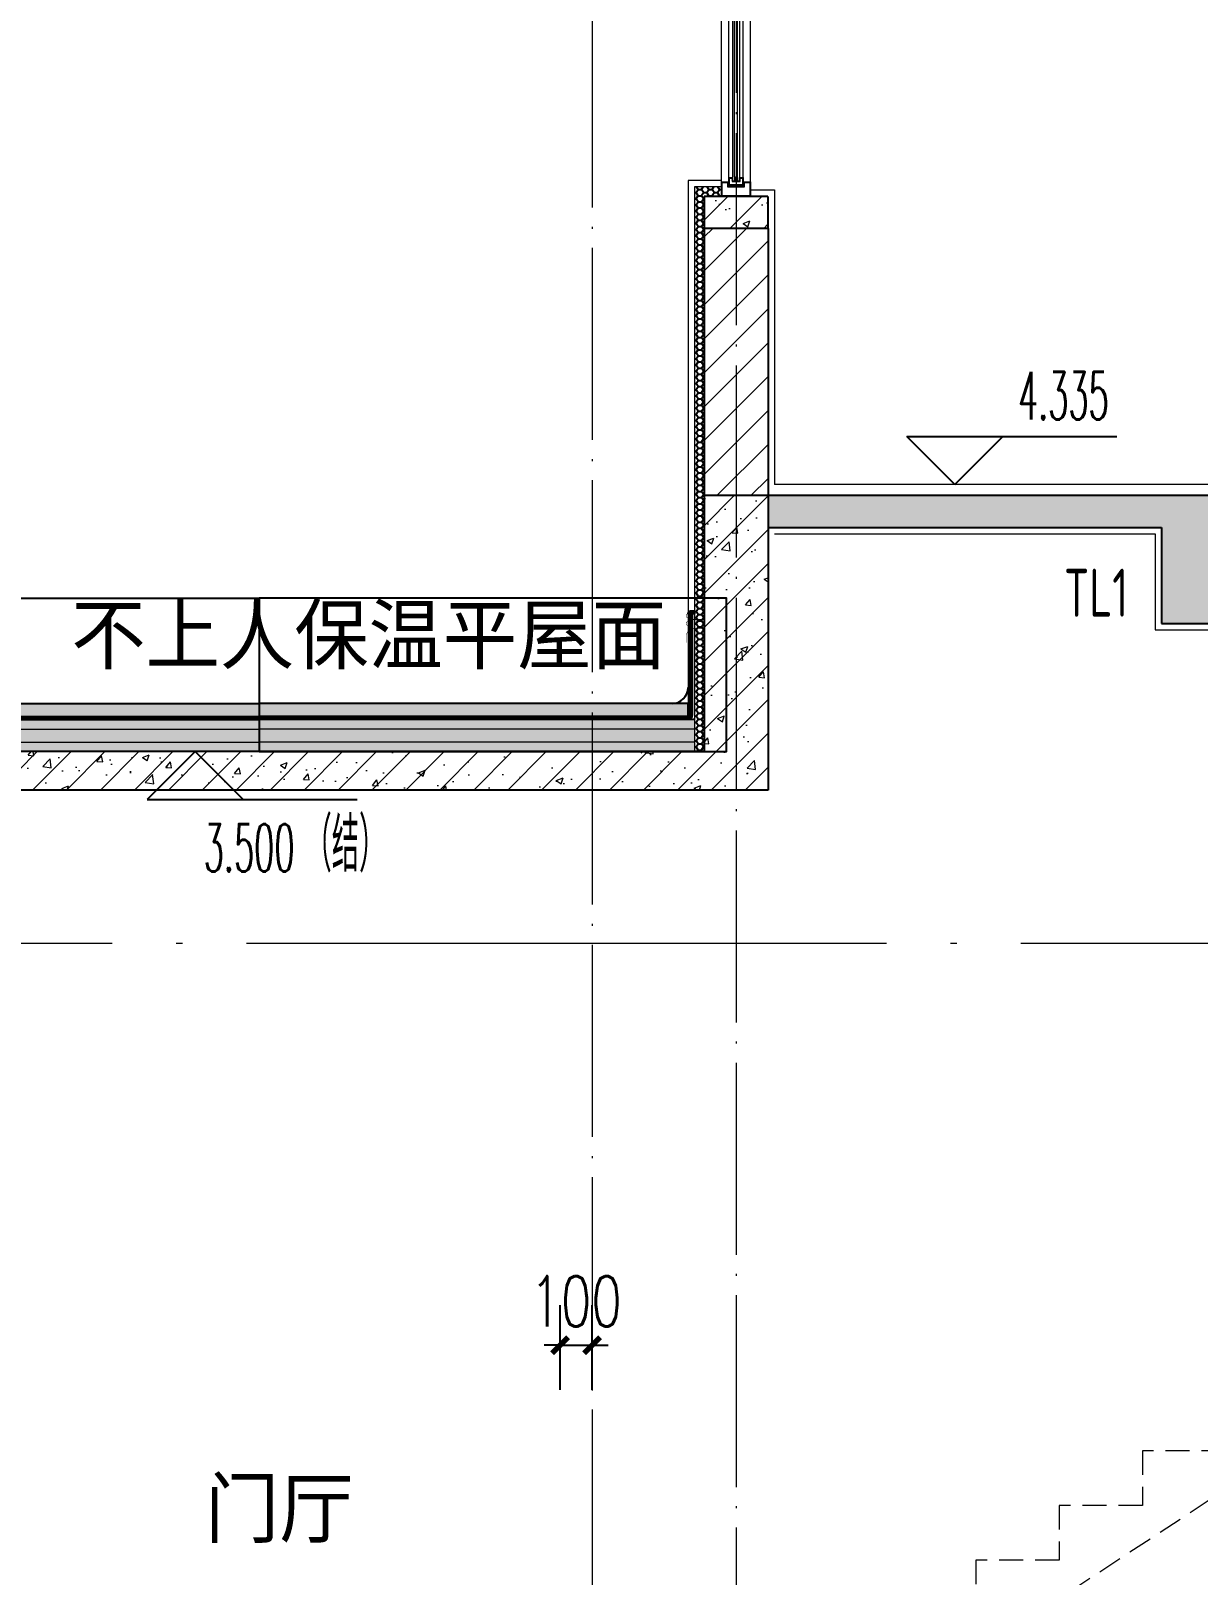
# Model space of a CAD drawing. Extents: x -1712635 to -854203, y -534641 to -21985.
# Drawn here: x -1003817 to -1000168, y -120317 to -115491 of the extents above; entities that cross this region are included whole.
import ezdxf
from ezdxf.enums import TextEntityAlignment as Align
from ezdxf.xclip import XClip

# ---------------------------------------------------------------- set-up
doc = ezdxf.new("R2010")
doc.units = 0
doc.header["$LTSCALE"] = 1000
doc.header["$XCLIPFRAME"] = 2
for name, pattern in [('DASH', [0.35, 0.25, -0.1]), ('DOTE', [2.42, 2, -0.2, 0.02, -0.2]), ('HIDDEN', [0.375, 0.25, -0.125])]:
    doc.linetypes.add(name, pattern=pattern)
doc.layers.get('0').update_dxf_attribs({"linetype": 'CONTINUOUS'})
doc.layers.get('Defpoints').update_dxf_attribs({"linetype": 'CONTINUOUS'})
for name, color, linetype in [('3-屋面构造层', 157, 'CONTINUOUS'), ('DIM_ELEV', 3, 'CONTINUOUS'), ('PUB_TEXT', 2, 'CONTINUOUS'), ('SURFACE', 6, 'CONTINUOUS'), ('TEXT', 2, 'CONTINUOUS'), ('WALL', 2, 'CONTINUOUS'), ('尺寸标注', 86, 'CONTINUOUS'), ('立面-看线', 251, 'CONTINUOUS')]:
    doc.layers.add(name, color=color, linetype=linetype)
for name, color, linetype, lineweight in [('DOTE', 19, 'DOTE', 9), ('PUB_HATCH', 8, 'CONTINUOUS', 9), ('S_WINDOW', 144, 'CONTINUOUS', 15), ('STAIR', 2, 'CONTINUOUS', 18), ('内粉刷', 37, 'CONTINUOUS', 9), ('细细', 250, 'CONTINUOUS', 0)]:
    doc.layers.add(name, color=color, linetype=linetype, lineweight=lineweight)
doc.styles.add('_TCH_DIM', font='SIMPLEX.shx', dxfattribs={"width": 0.7, "bigfont": 'GBCBIG.shx'})
doc.styles.add('_TCH_DIM_T3', font='SIMPLEX', dxfattribs={"width": 0.705882, "bigfont": 'GBCBIG'})
doc.styles.add('TSSD_REIN', font='tssdeng.shx', dxfattribs={"width": 0.7, "height": 300, "bigfont": 'tssdchn.shx'})
doc.dimstyles.new('_TCH_ARCH&&50', dxfattribs={"dimtxt": 157.5, "dimasz": 50, "dimexe": 125, "dimexo": 150, "dimgap": 58.75, "dimtad": 1, "dimdec": 0, "dimzin": 0, "dimdsep": 46, "dimtxsty": '_TCH_DIM_T3', "dimblk": 'ARCHTICK', "dimcen": 0.09, "dimclrt": 7, "dimazin": 0, "dimtfac": 1, "dimtdec": 0, "dimtix": 1, "dimtmove": 2, "dimatfit": 3, "dimldrblk": 'ARCHTICK', "dimfxl": 0, "dimtolj": 1, "dimtzin": 0, "dimarcsym": 0})
pattern_1 = [(315, (-218910.2607, -140541.0897), (-1.767766953, -1.767766953), []), (315, (-218909.0822, -140541.0897), (-1.767766953, -1.767766953), [])]
pattern_2 = [(315, (-218910.2607, -141979.3279), (-1.767766953, -1.767766953), []), (315, (-218909.0822, -141979.3279), (-1.767766953, -1.767766953), [])]
pattern_3 = [(45, (-1144926.15, -28814.996), (-53.03301, 53.03301), []), (50, (-1144926.15, -28815), (215.17805, -18.82564), [22.5, -247.5]), (355, (-1144926.15, -28815), (-41.6254, 225.65764), [18, -198]), (100.4514, (-1144908.22, -28816.56), (173.55281, 206.83186), [19.12206, -210.34263]), (46.1842, (-1144926.15, -28755), (320.1723, -49.6557), [33.75, -371.25]), (96.6356, (-1144899.47, -28759.13), (280.3988, 292.23536), [28.6831, -315.5139]), (351.1842, (-1144926.15, -28755), (280.3986, 292.2356), [27, -297]), (21, (-1144896.15, -28770), (179.07212, -120.78567), [22.5, -247.5]), (326, (-1144896.15, -28770), (72.9946, 217.545), [18, -198]), (71.4514, (-1144881.22, -28780.06), (252.0668, 96.75915), [19.12206, -210.34263]), (37.5, (-1144926.15, -28814.996), (3.647957, 99.868156), [0, -195.6, 0, -201, 0, -198.75]), (7.5, (-1144926.15, -28815), (78.92086, 118.323514), [0, -114.6, 0, -191.1, 0, -75.75]), (327.5, (-1144993.05, -28814.996), (160.14673, -6.76646), [0, -75, 0, -234, 0, -310.5]), (317.5, (-1145023.05, -28815), (174.95585, 30.0315), [0, -97.5, 0, -155.4, 0, -220.5])]

# ---------------------------------------------------------------- blocks, each defined once
blk = doc.blocks.new('FGHFG4334GDFGDFFGGGGGGDFG4G')
at = {"layer": 'SURFACE', "const_width": 2.25}
for points in [[(46.5, 0), (0, 0)], [(46.5, -27.6), (0, -27.6)]]:
    blk.add_lwpolyline(points, dxfattribs=at)
at = {"layer": 'SURFACE', "const_width": 1.5}
blk.add_lwpolyline([(46.5, 17.2, -1), (46.5, 5.2), (46.5, -6.8, -1), (46.5, -18.8), (46.5, -36.8), (52.5, -48), (52.5, -72.8)], format="xyb", dxfattribs=at)
blk = doc.blocks.new('FGDGDGD')
at = {"layer": '3-屋面构造层'}
h = blk.add_hatch(dxfattribs=at)
h.set_pattern_fill('隔热材料01', color=256, scale=7.692308, style=0)
h.set_pattern_definition([(270, (9.5186, 433.228), (3.846153863, -7e-16), [0.385980771, -3.460173092]), (270, (6.637, 433.228), (3.846153863, -7e-16), [0.385980771, -3.460173092]), (90, (8.5996, 430.618), (-3.846153863, 2e-16), [0.385980771, -3.460173092]), (90, (7.556, 430.618), (-3.846153863, 2e-16), [0.385980771, -3.460173092]), (180, (10.002, 430), (-5e-16, -3.846153863), [3.848019248, 0.001865385]), (135, (8.9282, 430.193), (2e-16, 3.846144175), [0.328307694, -5.110980792]), (116.56505, (12.5422, 430.4251), (8.6793e-06, 3.8461487416), [0.215769232, -8.384500037]), (116.56505, (8.696, 430.4251), (8.6793e-06, 3.8461487416), [0.215769232, -8.384500037]), (153.43495, (13.1603, 430), (-8.679e-06, 3.846148742), [0.431538463, -8.168730805]), (153.43495, (9.3142, 430), (-8.679e-06, 3.846148742), [0.431538463, -8.168730805]), (63.43495, (12.4457, 431.0041), (-8.6793e-06, 3.8461487416), [2.054923086, -6.545346183]), (63.43495, (8.5996, 431.0041), (-8.6793e-06, 3.8461487416), [2.054923086, -6.545346183]), (116.56505, (13.3647, 433.228), (8.6793e-06, 3.8461487416), [0.215769232, -8.384500037]), (116.56505, (9.5186, 433.228), (8.6793e-06, 3.8461487416), [0.215769232, -8.384500037]), (135, (9.422, 433.421), (2e-16, 3.846144175), [0.328307694, -5.110980792]), (153.43495, (13.036, 433.6532), (-8.679e-06, 3.846148742), [0.431538463, -8.168730805]), (153.43495, (9.19, 433.6532), (-8.679e-06, 3.846148742), [0.431538463, -8.168730805]), (45, (6.7336, 433.421), (2e-16, 3.846144175), [0.328307694, -5.110980792]), (63.43495, (10.4833, 433.228), (-8.6793e-06, 3.8461487416), [0.215769232, -8.384500037]), (63.43495, (6.6371, 433.228), (-8.6793e-06, 3.8461487416), [0.215769232, -8.384500037]), (26.56505, (10.812, 433.6532), (8.679e-06, 3.846148742), [0.431538463, -8.168730805]), (26.56505, (6.9658, 433.6532), (8.679e-06, 3.846148742), [0.431538463, -8.168730805]), (116.56505, (11.4023, 431.0041), (8.6793e-06, 3.8461487416), [2.054923086, -6.545346183]), (116.56505, (7.5561, 431.0041), (8.6793e-06, 3.8461487416), [2.054923086, -6.545346183]), (45, (7.2275, 430.193), (2e-16, 3.846144175), [0.328307694, -5.110980792]), (63.43495, (11.3058, 430.4251), (-8.6793e-06, 3.8461487416), [0.215769232, -8.384500037]), (63.43495, (7.4596, 430.4251), (-8.6793e-06, 3.8461487416), [0.215769232, -8.384500037]), (26.56505, (10.6877, 430), (8.679e-06, 3.846148742), [0.431538463, -8.168730805]), (26.56505, (6.8415, 430), (8.679e-06, 3.846148742), [0.431538463, -8.168730805])])
edge = h.paths.add_edge_path()
edge.add_arc((682180.8, 585366.2), 9.23, 450, 540, ccw=False)
edge.add_line((682180.8, 585375.4), (682191.6, 585375.4))
edge.add_line((682191.6, 585375.4), (682191.6, 585366.2))
edge.add_line((682191.6, 585366.2), (682171.6, 585366.2))
h = blk.add_hatch(dxfattribs=at)
h.set_pattern_fill('混凝土', color=256, scale=5, angle=-1.1458, style=0)
h.set_pattern_definition([(48.854237, (-82751.966, -43707.863), (35.7930991, -3.8540962), [3.75, -41.25]), (353.854237, (-82751.966, -43707.863), (-6.1841378, 37.7408106), [3, -33]), (99.305637, (-82748.983, -43708.185), (29.6089874, 33.886691), [3.1870095, -35.0571056]), (45.038437, (-82751.766, -43697.865), (53.1858973, -9.3413237), [5.625, -61.875]), (95.489837, (-82747.334, -43698.644), (47.6977146, 47.7616795), [4.7805144, -52.58565]), (350.038437, (-82751.766, -43697.865), (47.6976773, 47.7617167), [4.5, -49.5]), (19.854237, (-82746.817, -43700.465), (29.4368469, -20.7237073), [3.75, -41.25]), (324.854237, (-82746.817, -43700.465), (12.8883392, 36.0069862), [3, -33]), (70.305637, (-82744.364, -43702.192), (42.3251977, 15.2832459), [3.1870095, -35.0571056]), (36.3542372, (-82751.966, -43707.863), (0.9406985, 16.62920733), [0, -32.6, 0, -33.5, 0, -33.125]), (6.3542372, (-82751.966, -43707.863), (13.54517982, 19.45362572), [0, -19.1, 0, -31.85, 0, -12.625]), (326.3542372, (-82763.114, -43707.64), (26.66323482, -1.66123381), [0, -12.5, 0, -39, 0, -51.75]), (316.3542372, (-82768.113, -43707.54), (29.2535633, 4.4211788), [0, -16.25, 0, -25.9, 0, -36.75])])
h.paths.add_polyline_path([(674875.1, 585046.2), (674875.1, 585086.2), (682171.6, 585086.2), (682171.6, 585046.2)])
h = blk.add_hatch(dxfattribs=at)
h.set_pattern_fill('隔热材料03', color=256, scale=12.5, style=0)
h.set_pattern_definition([(113.578, (-500407.8114, 374696.8656), (-0.0086926214, 6.2699620763), [1.075, -0.5693125, 2.8375, -0.5693125, 1.075, -0.6825]), (66.42, (-500406.1744, 374696.8656), (2.727787851, 6.0425e-05), [1.075, -0.5693125, 2.840375, -0.5693125, 1.075, -0.6825]), (180, (-500406.1744, 374696.8656), (0, 6.25), [1.636625, -1.0910625]), (180, (-500407.538, 374702.4906), (0, 6.25), [1.636625, -1.0910625]), (90, (-500405.7427, 374697.8548), (2.72775, 2e-16), [0.52175, -5.72825]), (90, (-500407.1066, 374700.9798), (2.72775, 2e-16), [0.52175, -5.72825]), (90, (-500408.2427, 374697.8548), (2.72775, 2e-16), [0.52175, -5.72825]), (90, (-500409.6066, 374700.9798), (2.72775, 2e-16), [0.52175, -5.72825])])
edge = h.paths.add_edge_path()
edge.add_line((682177.8, 585086.2), (682177.8, 585050.2))
edge.add_arc((682171.6, 585050.2), 6.25, 270, 360, ccw=False)
edge.add_line((682171.6, 585044), (682171.6, 585086.2))
edge.add_line((682171.6, 585086.2), (682177.8, 585086.2))
h = blk.add_hatch(dxfattribs=at)
h.set_pattern_fill('焦渣矿渣', color=256, scale=4, angle=-1.1458, style=0)
h.set_pattern_definition([(358.8542372, (-82751.966, -43697.863), (8.27546507, 13.69326162), [1.6, -14.4]), (298.8542372, (-82751.966, -43697.863), (15.99644496, -0.32013217), [1.6, -14.4]), (238.8542372, (-82750.366, -43697.895), (7.72097989, -14.0133938), [1.6, -14.4]), (268.8542372, (-82745.567, -43697.991), (15.83683295, -8.3183365), [2.4, -11.456]), (268.8542372, (-82743.967, -43698.023), (15.83683295, -8.3183365), [2.4, -11.456]), (268.8542372, (-82742.368, -43698.055), (15.83683295, -8.3183365), [2.4, -11.456])])
h.paths.add_polyline_path([(674875.1, 585006.2), (674875.1, 585036.2), (682191.6, 585036.2), (682191.6, 585006.2)])
h = blk.add_hatch(dxfattribs=at)
h.set_pattern_fill('加气混凝土', color=256, scale=5, style=0)
h.set_pattern_definition([(0, (-82734.266, -43726.163), (30, 60), [0, -60]), (0, (-82769.366, -43734.263), (30, 60), [0, -60]), (0, (-82749.866, -43734.863), (30, 60), [0, -60]), (0, (-82728.566, -43717.163), (30, 60), [0, -60]), (0, (-82753.466, -43737.863), (30, 60), [0, -60]), (0, (-82722.566, -43679.363), (30, 60), [0, -60]), (0, (-82740.866, -43684.163), (30, 60), [0, -60]), (0, (-82731.266, -43691.663), (30, 60), [0, -60]), (0, (-82780.166, -43692.863), (30, 60), [0, -60]), (0, (-82750.766, -43695.563), (30, 60), [0, -60]), (0, (-82762.166, -43710.863), (30, 60), [0, -60]), (0, (-82761.566, -43733.363), (30, 60), [0, -60]), (0, (-82739.066, -43735.763), (30, 60), [0, -60]), (0, (-82722.566, -43709.363), (30, 60), [0, -60]), (0, (-82778.666, -43718.663), (30, 60), [0, -60]), (0, (-82773.566, -43708.463), (30, 60), [0, -60]), (0, (-82750.166, -43712.663), (30, 60), [0, -60]), (0, (-82758.566, -43721.363), (30, 60), [0, -60]), (0, (-82763.366, -43701.563), (30, 60), [0, -60]), (0, (-82755.866, -43679.063), (30, 60), [0, -60]), (0, (-82776.266, -43731.263), (30, 60), [0, -60]), (0, (-82743.266, -43691.363), (30, 60), [0, -60]), (0, (-82771.166, -43690.463), (30, 60), [0, -60]), (0, (-82775.966, -43682.663), (30, 60), [0, -60]), (130.601294, (-82726.2516, -43698.149), (-149.999998343, 180.000000787), [2.6341554, -1103.7111]), (18.4349488, (-82730.537, -43697.006), (149.99999945, 59.99999956), [2.710524, -376.76279]), (90, (-82730.537, -43699.578), (30, 60), [2.5714284, -117.428565]), (161.565051, (-82727.966, -43700.435), (-150.000000755, 59.99999553), [2.710524, -376.76279]), (53.1301023, (-82727.966, -43700.435), (30.00000006, 59.99999997), [2.857143, -297.14285]), (135, (-82725.68, -43731.006), (-30.00000363, 59.99999594), [2.424366, -167.28126]), (45, (-82729.109, -43731.006), (29.9999998, 59.99999976), [2.424366, -167.28126]), (135, (-82727.394, -43732.72), (-30.00000363, 59.99999594), [2.424366, -167.28126]), (45, (-82727.394, -43732.72), (29.9999998, 59.99999976), [2.424366, -167.28126]), (116.565051, (-82754.537, -43690.72), (-5.2e-06, 119.9999967), [3.1943826, -63.88765]), (180, (-82755.966, -43687.863), (-30, 60), [3.4285716, -56.571425]), (63.434949, (-82760.823, -43690.72), (3e-07, 119.9999994), [3.1943826, -63.88765]), (116.565051, (-82759.394, -43693.58), (-5.2e-06, 119.9999967), [3.1943826, -63.88765]), (0, (-82759.394, -43693.58), (30, 60), [3.4285716, -56.571425]), (63.434949, (-82755.966, -43693.58), (3e-07, 119.9999994), [3.1943826, -63.88765]), (107.102728, (-82731.9658, -43711.0063), (-89.999996559, 300.000000484), [3.8861346, -1628.29025]), (143.972626, (-82733.1087, -43707.292), (-569.999992774, 419.999999525), [3.8861346, -812.202]), (180, (-82736.25, -43705.006), (-30, 60), [3.7142856, -56.28571]), (36.0273733, (-82743.1087, -43707.292), (569.999995788, 419.999995472), [3.8861346, -812.202]), (71.5650511, (-82744.252, -43710.721), (90.00000046, 299.99999948), [3.6140316, -375.85928]), (107.102728, (-82743.1087, -43714.4348), (-89.999996559, 300.000000484), [3.8861346, -1628.29025]), (143.972626, (-82739.966, -43716.7206), (-569.999992774, 419.999999525), [3.8861346, -812.202]), (0, (-82739.966, -43716.72), (30, 60), [3.7142856, -56.28571]), (36.0273733, (-82736.2516, -43716.7206), (569.999995788, 419.999995472), [3.8861346, -812.202]), (71.5650511, (-82733.109, -43714.435), (90.00000046, 299.99999948), [3.6140316, -375.85928]), (150.255118, (-82731.3944, -43683.006), (-90.000000213, 59.999999257), [2.303502, -481.43196]), (90, (-82733.394, -43684.15), (30, 60), [2.2857144, -117.714275]), (29.7448813, (-82733.3944, -43684.149), (90.000000053, 59.99999972), [2.303502, -481.43196]), (116.565051, (-82745.394, -43725.58), (-5.2e-06, 119.9999967), [3.1943826, -63.88765]), (168.690067, (-82746.823, -43722.7206), (-270.0000002, 59.999998494), [2.9137254, -608.96855]), (41.1859251, (-82751.9658, -43724.149), (749.999995456, 659.999994229), [3.0371844, -1272.5802]), (90, (-82751.966, -43727.006), (30, 60), [2.857143, -117.14285]), (138.814074, (-82749.68, -43729.0063), (-749.999986669, 660.000004204), [3.0371844, -1272.5802]), (16.6992442, (-82749.68, -43729.0063), (989.999992552, 299.999996858), [2.982945, -1249.85375]), (60.9453959, (-82746.823, -43728.149), (29.99999992, 59.999999469), [2.9416086, -1232.53395]), (109.983106, (-82770.5373, -43700.4348), (-150.000000565, 419.9999988885), [3.3442002, -1401.21975]), (155.556045, (-82771.68, -43697.292), (-390.0000014866, 179.99999626), [3.4522986, -1446.51315]), (24.4439547, (-82777.9658, -43697.292), (390.0000001945, 179.999999134), [3.4522986, -1446.51315]), (70.0168934, (-82779.1087, -43700.4348), (150.000000452, 419.999998958), [3.3442002, -1401.21975]), (109.983106, (-82777.9658, -43703.5777), (-150.000000565, 419.9999988885), [3.3442002, -1401.21975]), (160.016893, (-82774.823, -43704.7206), (-150.000000088, 59.999997267), [3.3442002, -698.93775]), (19.9831065, (-82774.823, -43704.7206), (149.999999176, 59.999999905), [3.3442002, -698.93775]), (70.0168934, (-82771.68, -43703.5777), (150.000000452, 419.999998958), [3.3442002, -1401.21975]), (122.005383, (-82748.2516, -43705.8634), (-30.000004026, 59.999996937), [2.6954232, -563.3434]), (18.4349488, (-82752.252, -43704.435), (149.99999945, 59.99999956), [2.710524, -376.76279]), (90, (-82752.252, -43707.006), (30, 60), [2.5714284, -117.428565]), (161.565051, (-82749.68, -43707.863), (-150.000000755, 59.99999553), [2.710524, -376.76279]), (54.4623222, (-82749.68, -43707.8634), (209.999999696, 299.99999955), [2.457807, -1029.82115]), (116.565051, (-82765.68, -43720.435), (-5.2e-06, 119.9999967), [3.1943826, -63.88765]), (180, (-82767.11, -43717.58), (-30, 60), [3.142857, -56.85714]), (59.0362434, (-82771.966, -43720.435), (30.000000098, 59.99999971), [3.3319728, -696.3822]), (120.963756, (-82770.2516, -43723.292), (-30.0000041, 59.999997245), [3.3319728, -696.3822]), (0, (-82770.25, -43723.29), (30, 60), [3.142857, -56.85714]), (63.434949, (-82767.11, -43723.29), (3e-07, 119.9999994), [3.1943826, -63.88765])])
h.paths.add_polyline_path([(682191.6, 584936.2), (674875.1, 584936.2), (674875.1, 584966.2), (682191.6, 584966.2)])
at = {"layer": '立面-看线'}
h = blk.add_hatch(dxfattribs=at)
h.set_pattern_fill('HONEY', color=256, scale=7)
h.set_pattern_definition([(0, (-799653.24, -415240.13), (16.66875, 9.623705), [11.1125, -22.225]), (120, (-799653.24, -415240.13), (-16.66874801, 9.62370845), [11.1125, -22.225]), (60, (-799653.24, -415240.13), (1.99e-06, 19.24741345), [-22.225, 11.1125])])
h.paths.add_polyline_path([(682191.6, 584966.2), (674875.1, 584966.2), (674875.1, 585006.2), (682191.6, 585006.2)])
at = {"layer": '3-屋面构造层'}
for p, q in [((682177.8, 585086.2), (674875.1, 585086.2)), ((682171.6, 585086.2), (682171.6, 585044)), ((682171.6, 585046.2), (674875.1, 585046.2)), ((682191.6, 585036.2), (674875.1, 585036.2))]:
    blk.add_line(p, q, dxfattribs=at)
at = {"layer": '3-屋面构造层', "color": 251, "linetype": 'DASH', "ltscale": 0.05, "const_width": 2.5}
for points in [[(682056.6, 585042.7), (682171.6, 585042.7, 0.414214), (682179.1, 585050.2), (682179.1, 585366.2)], [(682056.6, 585039), (682171.6, 585039, 0.414214), (682182.8, 585050.2), (682182.8, 585366.2)]]:
    blk.add_lwpolyline(points, format="xyb", dxfattribs=at)
at = {"layer": '3-屋面构造层', "color": 251}
for points in [[(682056.6, 585041.5), (682171.6, 585041.5, 0.414214), (682180.3, 585050.2), (682180.3, 585366.2)], [(682056.6, 585044), (682171.6, 585044, 0.414214), (682177.8, 585050.2), (682177.8, 585366.2)], [(682056.6, 585040.2), (682171.6, 585040.2, 0.414214), (682181.6, 585050.2), (682181.6, 585366.2), (682184.1, 585366.2), (682184.1, 585050.2, -0.414214), (682171.6, 585037.7), (682056.6, 585037.7)]]:
    blk.add_lwpolyline(points, format="xyb", dxfattribs=at)
at = {"layer": '3-屋面构造层', "ltscale": 0.8}
blk.add_lwpolyline([(682171.6, 585366.2, -0.414214), (682180.8, 585375.4), (682191.6, 585375.4), (682191.6, 585366.2), (682171.6, 585366.2)], format="xyb", dxfattribs=at)
at = {"layer": '3-屋面构造层', "color": 251, "linetype": 'DASH', "ltscale": 0.05, "const_width": 2.5}
for points in [[(682042.7, 585039), (674875.1, 585039)], [(682056.6, 585042.7), (682042.7, 585039)]]:
    blk.add_lwpolyline(points, dxfattribs=at)
at = {"layer": '3-屋面构造层', "color": 251}
for points in [[(682042.7, 585040.2), (674875.1, 585040.2)], [(674875.1, 585037.7), (682042.7, 585037.7)], [(682056, 585043.8), (682042.1, 585040.1)], [(682043.2, 585037.9), (682057.1, 585041.6)]]:
    blk.add_lwpolyline(points, dxfattribs=at)
at = {"layer": '3-屋面构造层'}
blk.add_arc((682121.6, 585136.2), 50, 270, 360, dxfattribs=at)
at = {"layer": 'PUB_HATCH', "color": 215}
for p, q in [((682191.6, 585006.2), (674875.1, 585006.2)), ((682191.6, 584966.2), (674875.1, 584966.2))]:
    blk.add_line(p, q, dxfattribs=at)
at = {"layer": '3-屋面构造层', "color": 1, "xscale": -1}
blk.add_blockref('FGHFG4334GDFGDFFGGGGGGDFG4G', (682218.1, 585349), dxfattribs=at)
blk = doc.blocks.new('zrszerf')
at = {"layer": '细细'}
h = blk.add_hatch(dxfattribs=at)
h.set_pattern_fill('金属', color=256, style=0)
h.set_pattern_definition(pattern_1)
h.paths.add_polyline_path([(257694.9, 608543.3), (257714.9, 608543.3), (257714.9, 608556.8), (257764.9, 608556.8), (257764.9, 608543.3), (257784.9, 608543.3), (257784.9, 608588.3), (257694.9, 608588.3)])
h.paths.add_polyline_path([(257712.9, 608558.8), (257712.9, 608545.3), (257696.9, 608545.3), (257696.9, 608586.3), (257782.9, 608586.3), (257782.9, 608545.3), (257766.9, 608545.3), (257766.9, 608558.8)], flags=16)
h = blk.add_hatch(dxfattribs=at)
h.set_pattern_fill('金属', color=256, style=0)
h.set_pattern_definition(pattern_1)
h.paths.add_polyline_path([(257762.4, 608554.8), (257762.4, 608529.8), (257750.4, 608529.8), (257750.4, 608539.8), (257729.4, 608539.8), (257729.4, 608529.8), (257717.4, 608529.8), (257717.4, 608554.8)])
h.paths.add_polyline_path([(257719.4, 608552.8), (257719.4, 608531.8), (257727.4, 608531.8), (257727.4, 608541.8), (257752.4, 608541.8), (257752.4, 608531.8), (257760.4, 608531.8), (257760.4, 608552.8)], flags=16)
h = blk.add_hatch(color=256, dxfattribs=at)
edge = h.paths.add_edge_path()
edge.add_line((257735.4, 608539.8), (257735.4, 608527.8))
edge.add_arc((257739.9, 608519.5), 9.44, 61.5175, 118.4825, ccw=False)
edge.add_line((257744.4, 608527.8), (257744.4, 608539.8))
edge.add_arc((257739.9, 608548.1), 9.44, 241.5175, 298.4825, ccw=False)
h = blk.add_hatch(dxfattribs=at)
h.set_pattern_fill('金属', color=256, style=0)
h.set_pattern_definition(pattern_2)
h.paths.add_polyline_path([(257694.9, 607233.3), (257714.9, 607233.3), (257714.9, 607219.8), (257764.9, 607219.8), (257764.9, 607233.3), (257784.9, 607233.3), (257784.9, 607188.3), (257694.9, 607188.3)])
h.paths.add_polyline_path([(257712.9, 607217.8), (257712.9, 607231.3), (257696.9, 607231.3), (257696.9, 607190.3), (257782.9, 607190.3), (257782.9, 607231.3), (257766.9, 607231.3), (257766.9, 607217.8)], flags=16)
h = blk.add_hatch(dxfattribs=at)
h.set_pattern_fill('金属', color=256, style=0)
h.set_pattern_definition(pattern_2)
h.paths.add_polyline_path([(257762.4, 607221.8), (257762.4, 607246.8), (257750.4, 607246.8), (257750.4, 607236.8), (257729.4, 607236.8), (257729.4, 607246.8), (257717.4, 607246.8), (257717.4, 607221.8)])
h.paths.add_polyline_path([(257719.4, 607223.8), (257719.4, 607244.8), (257727.4, 607244.8), (257727.4, 607234.8), (257752.4, 607234.8), (257752.4, 607244.8), (257760.4, 607244.8), (257760.4, 607223.8)], flags=16)
h = blk.add_hatch(color=256, dxfattribs=at)
edge = h.paths.add_edge_path()
edge.add_line((257735.4, 607236.8), (257735.4, 607248.8))
edge.add_arc((257739.9, 607257.1), 9.44, 241.5175, 298.4825)
edge.add_line((257744.4, 607248.8), (257744.4, 607236.8))
edge.add_arc((257739.9, 607228.5), 9.44, 61.5175, 118.4825)
at = {"layer": 'S_WINDOW'}
for p, q in [((257694.9, 607233.3), (257694.9, 608543.3)), ((257717.4, 607246.8), (257717.4, 608529.8)), ((257762.4, 607246.8), (257762.4, 608529.8)), ((257784.9, 607233.3), (257784.9, 608543.3))]:
    blk.add_line(p, q, dxfattribs=at)
for points in [[(257784.9, 608588.3), (257784.9, 608543.3), (257764.9, 608543.3), (257764.9, 608556.8), (257714.9, 608556.8), (257714.9, 608543.3), (257694.9, 608543.3), (257694.9, 608588.3)], [(257782.9, 608586.3), (257782.9, 608545.3), (257766.9, 608545.3), (257766.9, 608558.8), (257712.9, 608558.8), (257712.9, 608545.3), (257696.9, 608545.3), (257696.9, 608586.3)], [(257762.4, 608554.8), (257762.4, 608529.8), (257750.4, 608529.8), (257750.4, 608539.8), (257729.4, 608539.8), (257729.4, 608529.8), (257717.4, 608529.8), (257717.4, 608554.8)], [(257760.4, 608552.8), (257760.4, 608531.8), (257752.4, 608531.8), (257752.4, 608541.8), (257727.4, 608541.8), (257727.4, 608531.8), (257719.4, 608531.8), (257719.4, 608552.8)], [(257784.9, 607188.3), (257784.9, 607233.3), (257764.9, 607233.3), (257764.9, 607219.8), (257714.9, 607219.8), (257714.9, 607233.3), (257694.9, 607233.3), (257694.9, 607188.3)], [(257782.9, 607190.3), (257782.9, 607231.3), (257766.9, 607231.3), (257766.9, 607217.8), (257712.9, 607217.8), (257712.9, 607231.3), (257696.9, 607231.3), (257696.9, 607190.3)], [(257762.4, 607221.8), (257762.4, 607246.8), (257750.4, 607246.8), (257750.4, 607236.8), (257729.4, 607236.8), (257729.4, 607246.8), (257717.4, 607246.8), (257717.4, 607221.8)], [(257760.4, 607223.8), (257760.4, 607244.8), (257752.4, 607244.8), (257752.4, 607234.8), (257727.4, 607234.8), (257727.4, 607244.8), (257719.4, 607244.8), (257719.4, 607223.8)]]:
    blk.add_lwpolyline(points, close=True, dxfattribs=at)
at = {"layer": '细细'}
for points in [[(257729.4, 608529.8), (257729.4, 607246.8)], [(257735.4, 607248.8), (257735.4, 608539.8)], [(257744.4, 607248.8), (257744.4, 608539.8)], [(257750.4, 608529.8), (257750.4, 607246.8)]]:
    blk.add_lwpolyline(points, dxfattribs=at)
for points in [[(257735.4, 608539.8), (257735.4, 608527.8, -0.253805), (257744.4, 608527.8), (257744.4, 608539.8, -0.253805)], [(257735.4, 607236.8), (257735.4, 607248.8, 0.253805), (257744.4, 607248.8), (257744.4, 607236.8, 0.253805)]]:
    blk.add_lwpolyline(points, format="xyb", close=True, dxfattribs=at)
blk = doc.blocks.new('_ArchTick')
at = {"color": 0, "const_width": 0.35}
blk.add_lwpolyline([(-0.5, -0.5), (0.5, 0.5)], dxfattribs=at)
blk = doc.blocks.new('*D1016')
at = {"layer": 'Defpoints', "color": 0}
for p in [(-1002062.8, -119598.5), (-1002162.8, -119887.8), (-1002062.8, -119887.8)]:
    blk.add_point(p, dxfattribs=at)
at = {"layer": '尺寸标注', "color": 0, "lineweight": -2}
for p, q in [((-1002162.8, -119737.8), (-1002162.8, -119473.5)), ((-1002062.8, -119737.8), (-1002062.8, -119473.5)), ((-1002162.8, -119598.5), (-1002212.8, -119598.5)), ((-1002162.8, -119598.5), (-1002062.8, -119598.5)), ((-1002062.8, -119598.5), (-1002012.8, -119598.5))]:
    blk.add_line(p, q, dxfattribs=at)
at = {"layer": '尺寸标注', "color": 0, "lineweight": -2, "xscale": 50, "yscale": 50, "zscale": 50}
blk.add_blockref('_ArchTick', (-1002162.8, -119598.5), dxfattribs=at)
at = {"layer": '尺寸标注', "color": 0, "lineweight": -2, "xscale": 50, "yscale": 50, "zscale": 50, "rotation": 180}
blk.add_blockref('_ArchTick', (-1002062.8, -119598.5), dxfattribs=at)
at = {"layer": '尺寸标注', "color": 7, "insert": (-1002112.8, -119461), "char_height": 157.5, "attachment_point": 5, "style": '_TCH_DIM_T3'}
blk.add_mtext('\\A1;100', dxfattribs=at)

msp = doc.modelspace()

# ---------------------------------------------------------------- hatches: boundary and pattern name
at = {"layer": 'PUB_HATCH'}
h = msp.add_hatch(dxfattribs=at)
h.set_pattern_fill('钢筋混凝土', color=256, scale=30, style=0)
h.set_pattern_definition(pattern_3)
h.paths.add_polyline_path([(-1001712.86, -116008.39), (-1001712.86, -116108.39), (-1001512.86, -116108.39), (-1001512.86, -116008.4)])
h = msp.add_hatch(dxfattribs=at)
h.set_pattern_fill('普通砖', color=256, scale=30, style=0)
h.set_pattern_definition([(45, (-1144926.15, -28761.14), (-53.03303, 53.03303), [])])
h.paths.add_polyline_path([(-1001512.79, -116108.39), (-1001712.79, -116108.39), (-1001712.78, -116943.39), (-1001512.78, -116943.39)])
h = msp.add_hatch(dxfattribs=at)
h.set_pattern_fill('钢筋混凝土', color=256, scale=30, style=0)
h.set_pattern_definition(pattern_3)
h.paths.add_polyline_path([(-1001712.83, -116943.39), (-1001712.84, -117743.41), (-1001512.84, -117863.41), (-1001512.83, -116943.39)])
h = msp.add_hatch(dxfattribs=at)
h.set_pattern_fill('钢筋混凝土', color=256, scale=30, style=0)
h.set_pattern_definition([(45, (-1001712.78, -116943.39), (-53.033, 53.033), []), (50, (-1001712.78, -116943.39), (215.178, -18.8256), [22.5, -247.5]), (355, (-1001712.78, -116943.4), (-41.625, 225.658), [18, -198]), (100.4514, (-1001694.85, -116944.96), (173.553, 206.832), [19.122, -210.343]), (46.184, (-1001712.78, -116883.4), (320.172, -49.656), [33.75, -371.25]), (96.6356, (-1001686.1, -116887.53), (280.399, 292.235), [28.683, -315.514]), (351.184, (-1001712.78, -116883.4), (280.399, 292.236), [27, -297]), (21, (-1001682.78, -116898.39), (179.072, -120.7857), [22.5, -247.5]), (326, (-1001682.78, -116898.4), (72.995, 217.545), [18, -198]), (71.4514, (-1001667.86, -116908.46), (252.067, 96.759), [19.122, -210.343]), (37.5, (-1001712.78, -116943.39), (3.648, 99.8682), [0, -195.6, 0, -201, 0, -198.75]), (7.5, (-1001712.78, -116943.39), (78.9209, 118.3235), [0, -114.6, 0, -191.1, 0, -75.75]), (327.5, (-1001779.68, -116943.39), (160.1467, -6.7665), [0, -75, 0, -234, 0, -310.5]), (317.5, (-1001809.68, -116943.39), (174.956, 30.0315), [0, -97.5, 0, -155.4, 0, -220.5])])
h.paths.add_polyline_path([(-1001512.83, -116943.39), (-1001512.83, -117043.4), (-1000282.77, -117043.4), (-1000282.77, -117343.4), (-1000082.77, -117343.4), (-1000082.77, -117222.15), (-998031.24, -118493.4), (-997662.77, -118493.4), (-997662.77, -118493.4), (-997462.77, -118493.4), (-997462.77, -118493.4), (-996062.83, -118493.4), (-996062.83, -118393.4), (-998002.77, -118393.4), (-998002.77, -118232.29), (-998262.77, -118232.29), (-998262.77, -118071.18), (-998522.77, -118071.18), (-998522.77, -117910.07), (-998782.77, -117910.07), (-998782.77, -117748.96), (-999042.77, -117748.96), (-999042.77, -117587.85), (-999302.77, -117587.85), (-999302.77, -117426.73), (-999562.77, -117426.73), (-999562.77, -117265.62), (-999822.77, -117265.62), (-999822.77, -117104.51), (-1000082.77, -117104.51), (-1000082.77, -116943.4)])
h = msp.add_hatch(dxfattribs=at)
h.set_pattern_fill('钢筋混凝土', color=256, scale=30, style=0)
h.set_pattern_definition(pattern_3)
h.paths.add_polyline_path([(-1001512.84, -117863.41), (-1001712.84, -117743.41), (-1004462.81, -117743.41), (-1004529.48, -117783.41), (-1004462.81, -117863.41)])
at = {"layer": '立面-看线'}
h = msp.add_hatch(dxfattribs=at)
h.set_pattern_fill('HONEY', color=256, scale=7)
h.set_pattern_definition([(0, (-1812766.097, -502340.347), (16.66875, 9.623705), [11.1125, -22.225]), (120, (-1812766.097, -502340.347), (-16.66874801, 9.62370845), [11.1125, -22.225]), (60, (-1812766.097, -502340.347), (1.99e-06, 19.24741345), [-22.225, 11.1125])])
h.paths.add_polyline_path([(-1001742.86, -116893.39), (-1001712.86, -116893.39), (-1001712.86, -116008.39), (-1001657.86, -116008.39), (-1001657.86, -115978.39), (-1001742.86, -115978.39)])
h = msp.add_hatch(dxfattribs=at)
h.set_pattern_fill('HONEY', color=256, scale=7)
h.set_pattern_definition([(0, (-1812766.075, -502340.345), (16.66875, 9.623705), [11.1125, -22.225]), (120, (-1812766.075, -502340.345), (-16.66874801, 9.62370845), [11.1125, -22.225]), (60, (-1812766.075, -502340.345), (1.99e-06, 19.24741345), [-22.225, 11.1125])])
h.paths.add_polyline_path([(-1001742.83, -117743.41), (-1001712.83, -117743.41), (-1001712.83, -116893.39), (-1001742.83, -116893.39)])

# ---------------------------------------------------------------- linework, layer by layer
at = {"layer": 'DIM_ELEV', "color": 6}
for p, q in [((-1000928.46, -116908.4), (-1001078.46, -116758.4)), ((-1001078.46, -116758.4), (-1000422.46, -116758.4)), ((-1000928.46, -116908.4), (-1000778.46, -116758.4))]:
    msp.add_line(p, q, dxfattribs=at)
at = {"layer": 'DIM_ELEV', "color": 3}
for p, q in [((-1003303.14, -117743.41), (-1003453.14, -117893.41)), ((-1003303.14, -117743.41), (-1003153.14, -117893.41)), ((-1003453.14, -117893.41), (-1002797.14, -117893.41))]:
    msp.add_line(p, q, dxfattribs=at)
at = {"layer": 'DOTE', "linetype": 'DOTE', "ltscale": 0.3}
for p, q in [((-1001612.84, -102743.41), (-1001612.82, -127643.41)), ((-1002062.82, -115443.41), (-1002062.82, -127643.41))]:
    msp.add_line(p, q, dxfattribs=at)
at = {"layer": 'DOTE', "linetype": 'DOTE'}
msp.add_line((-991462.77, -118343.41), (-1006939.83, -118343.41), dxfattribs=at)
at = {"layer": 'PUB_HATCH', "color": 215}
msp.add_lwpolyline([(-1001657.86, -115978.39), (-1001742.86, -115978.39), (-1001742.86, -117743.41)], dxfattribs=at)
at = {"layer": 'STAIR', "linetype": 'HIDDEN', "ltscale": 0.3}
msp.add_line((-1001980.49, -121293.41), (-997712.89, -118493.4), dxfattribs=at)
msp.add_lwpolyline([(-998002.77, -118393.4), (-998002.77, -118563.99), (-998262.77, -118563.99), (-998262.77, -118734.58), (-998522.77, -118734.58), (-998522.77, -118905.17), (-998782.77, -118905.17), (-998782.77, -119075.75), (-999042.77, -119075.75), (-999042.77, -119246.34), (-999302.77, -119246.34), (-999302.77, -119416.93), (-999562.77, -119416.93), (-999562.77, -119587.52), (-999822.77, -119587.52), (-999822.77, -119758.11), (-1000082.77, -119758.11), (-1000082.77, -119928.7), (-1000342.77, -119928.7), (-1000342.77, -120099.28), (-1000602.77, -120099.28), (-1000602.77, -120269.87), (-1000862.77, -120269.87), (-1000862.77, -120440.46)], dxfattribs=at)
at = {"layer": 'WALL'}
for p, q in [((-1001712.86, -116008.39), (-1001712.86, -116108.39)), ((-1001512.86, -116008.4), (-1001712.86, -116008.39)), ((-1001512.86, -116008.4), (-1001512.86, -116108.39)), ((-1001512.86, -116108.39), (-1001712.86, -116108.39)), ((-1001712.79, -116108.39), (-1001712.78, -116943.39)), ((-1001512.86, -116108.39), (-1001512.79, -116108.39)), ((-1001512.79, -116108.39), (-1001512.78, -116943.39)), ((-1001712.83, -116943.39), (-1001712.84, -117743.41)), ((-1001512.83, -116943.39), (-1001712.83, -116943.39)), ((-1001512.83, -116943.39), (-1001512.84, -117863.41)), ((-1001512.83, -116943.39), (-1001512.83, -117043.4)), ((-1000082.77, -116943.4), (-1001512.83, -116943.39)), ((-1001512.83, -117043.4), (-1000282.77, -117043.4)), ((-1000282.77, -117043.4), (-1000282.77, -117343.4)), ((-1000282.77, -117343.4), (-1000082.77, -117343.4)), ((-1001712.84, -117743.41), (-1004462.81, -117743.41)), ((-1001512.84, -117863.41), (-1004462.81, -117863.41))]:
    msp.add_line(p, q, dxfattribs=at)
at = {"layer": '内粉刷'}
for p, q in [((-1000082.77, -116908.4), (-1001492.83, -116908.4)), ((-1001492.83, -117063.4), (-1000302.77, -117063.4)), ((-1000302.77, -117063.4), (-1000302.77, -117363.4)), ((-1000302.77, -117363.4), (-1000062.77, -117363.4))]:
    msp.add_line(p, q, dxfattribs=at)
for points in [[(-1001657.86, -115958.39), (-1001762.86, -115958.39), (-1001762.86, -117593.42)], [(-1001567.86, -115988.4), (-1001492.86, -115988.4), (-1001492.86, -116908.39)]]:
    msp.add_lwpolyline(points, dxfattribs=at)

# ---------------------------------------------------------------- block references
at = {"xscale": -1}
msp.add_blockref('zrszerf', (-743872.93, -723196.71), dxfattribs=at)
ref = msp.add_blockref('FGDGDGD', (-322271.25, -702679.6), dxfattribs=dict(xscale=-1))
XClip(ref).set_block_clipping_path([(680831.5914428351, 584936.1769558351), (682291.5665918037, 585415.8410118448)])
ref = msp.add_blockref('FGDGDGD', (-1683934.43, -702679.6))
XClip(ref).set_block_clipping_path([(680831.5914428351, 584936.1769558351), (682291.5665918037, 585415.8410118448)])

# ---------------------------------------------------------------- texts
at = {"layer": 'DIM_ELEV', "color": 7, "style": '_TCH_DIM'}
for s, height, width, p in [('3.500', 148.75, 0.494118, (-1003276.25, -118118.46)), ('（结）', 168.794, 0.7, (-1002961.25, -118118.46))]:
    msp.add_text(s, height=height, dxfattribs=dict(at, width=width)).set_placement(p)
at = {"layer": 'PUB_TEXT', "color": 6, "style": '_TCH_DIM', "width": 0.494118}
msp.add_text('4.335', height=148.75, dxfattribs=at).set_placement((-1000731.46, -116705.9))
at = {"layer": 'PUB_TEXT'}
for s, p in [('不上人保温平屋面', (-1003690.5, -117467.05)), ('门厅', (-1003272.6, -120196.83))]:
    msp.add_text(s, height=178.723, dxfattribs=at).set_placement(p)
at = {"layer": 'TEXT', "color": 230, "style": 'TSSD_REIN', "width": 0.7}
msp.add_text('TL1', height=150, dxfattribs=at).set_placement((-1000487.19, -117321.95), align=Align.CENTER)

# ---------------------------------------------------------------- dimensions: what is measured, and where the dimension line sits
at = {"layer": '尺寸标注', "color": 6}
dim = msp.add_aligned_dim(p1=(-1002162.82, -119887.77), p2=(-1002062.82, -119887.77), distance=289.31, dimstyle='_TCH_ARCH&&50', dxfattribs=at)
dim.commit()
dim.dimension.update_dxf_attribs({"geometry": '*D1016', "text_midpoint": (-1002112.82, -119460.96)})

doc.saveas('drawing.dxf')
